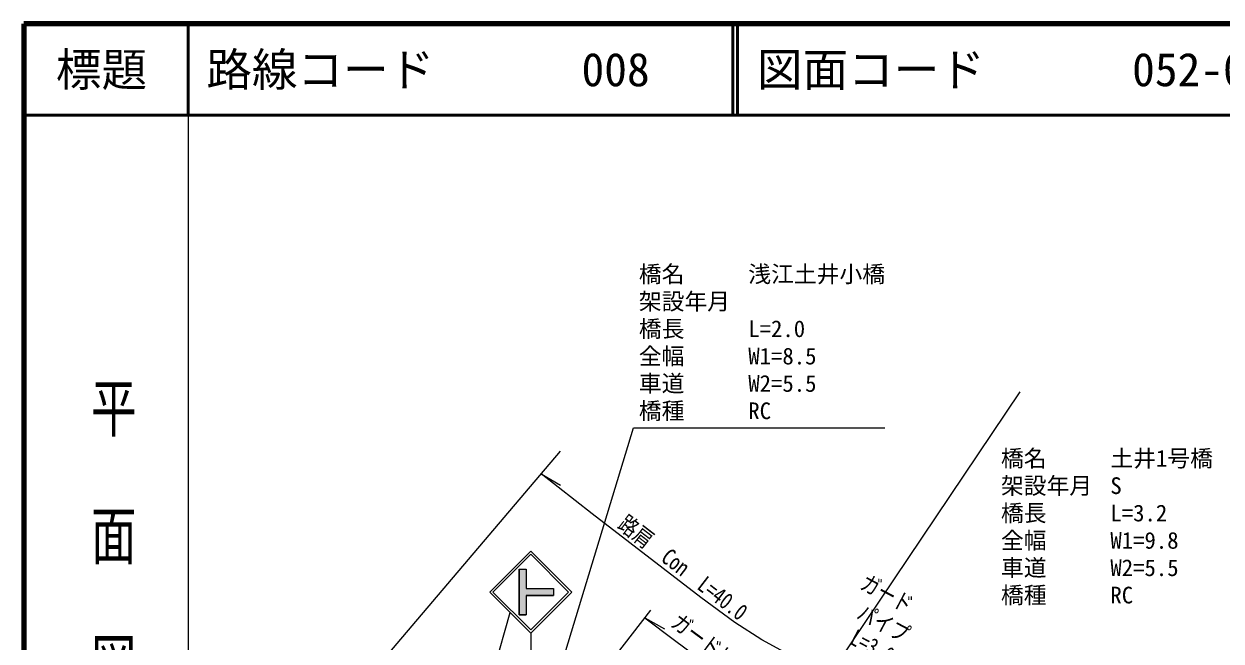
# Model space of a CAD drawing. Units: millimetres at full size, sheet at 1:1000; details may follow other scales. Extents: x 40000 to 680000, y 20000 to 380000.
# Drawn here: x 40000 to 171277, y 312305 to 380000 of the extents above; entities that cross this region are included whole.
import ezdxf
from ezdxf.enums import TextEntityAlignment as Align

# ---------------------------------------------------------------- set-up
doc = ezdxf.new("R2010")
doc.units = ezdxf.units.MM
doc.header["$LTSCALE"] = 1000
for name, color, linetype, lineweight in [('M-BMK-OTRS', 5, 'Continuous', 25), ('M-BMK-ROW', 30, 'Continuous', 25), ('M-STR-HTXT', 7, 'Continuous', 13), ('M-STR-STRC', 7, 'Continuous', 25), ('M-TTL', 2, 'Continuous', 140), ('M-TTL-BAND', 7, 'Continuous', 25), ('M-TTL-LINE', 7, 'Continuous', 50)]:
    doc.layers.add(name, color=color, linetype=linetype, lineweight=lineweight)
doc.layers.add('M-TTL-TXT', color=7, linetype='Continuous')
doc.styles.add('@ＭＳ ゴシック', font='')
doc.styles.add('ＭＳ ゴシック', font='')
doc.styles.get('@ＭＳ ゴシック').set_extended_font_data('@MS Gothic')
doc.styles.get('ＭＳ ゴシック').set_extended_font_data('MS Gothic')

msp = doc.modelspace()

# ---------------------------------------------------------------- hatches: boundary and pattern name
at = {"layer": 'M-STR-STRC'}
msp.add_hatch(color=256, dxfattribs=at).paths.add_polyline_path([(94322, 315182), (95072, 315182), (95072, 317307), (98072, 317307), (98072, 318057), (95072, 318057), (95072, 320182), (94322, 320182)])

# ---------------------------------------------------------------- linework, layer by layer
at = {"layer": 'M-BMK-OTRS'}
msp.add_line((58000, 285034), (98825, 333131), dxfattribs=at)
at = {"layer": 'M-BMK-ROW'}
msp.add_lwpolyline([(98494, 233083), (106711, 272891), (112391, 284785), (149240, 339626)], dxfattribs=at)
at = {"layer": 'M-STR-HTXT'}
for p, q in [((96722, 330654), (98843, 329417)), ((89476, 301905), (93322, 315432)), ((98456, 302409), (108742, 315688)), ((108097, 314857), (110241, 313659))]:
    msp.add_line(p, q, dxfattribs=at)
for points in [[(96294, 300906), (106840, 335705), (134409, 335705)], [(126236, 309546), (120902, 312434), (117945, 314334), (114220, 317079), (102314, 326247), (96722, 330654)], [(108097, 314857), (111327, 312407), (116010, 308918), (118821, 307131), (123225, 304803)]]:
    msp.add_lwpolyline(points, dxfattribs=at)
at = {"layer": 'M-STR-STRC'}
for p, q in [((91072, 317682), (95572, 322182)), ((91426, 317682), (95572, 321829)), ((100073, 317682), (95572, 322182)), ((99719, 317682), (95572, 321829)), ((94322, 320182), (95072, 320182)), ((94322, 320182), (94322, 315182)), ((95072, 320182), (95072, 318057)), ((95072, 318057), (98072, 318057)), ((98072, 318057), (98072, 317307)), ((91072, 317682), (95572, 313182)), ((91426, 317682), (95572, 313535)), ((95072, 317307), (98072, 317307)), ((95072, 317307), (95072, 315182)), ((95572, 313535), (99719, 317682)), ((95573, 313182), (100073, 317682)), ((94322, 315182), (95072, 315182)), ((95572, 313182), (95572, 311182))]:
    msp.add_line(p, q, dxfattribs=at)
msp.add_lwpolyline([(94322, 320182), (95072, 320182), (95072, 318057), (98072, 318057), (98072, 317307), (95072, 317307), (95072, 315182), (94322, 315182)], close=True, dxfattribs=at)
at = {"layer": 'M-TTL'}
for p, q in [((40000, 380000), (40000, 20000)), ((680000, 380000), (40000, 380000))]:
    msp.add_line(p, q, dxfattribs=at)
at = {"layer": 'M-TTL-BAND'}
msp.add_line((58000, 370000), (58000, 20000), dxfattribs=at)
at = {"layer": 'M-TTL-LINE'}
for p, q in [((58000, 380000), (58000, 370000)), ((117750, 380000), (117750, 370000)), ((118250, 380000), (118250, 370000)), ((40000, 370000), (680000, 370000))]:
    msp.add_line(p, q, dxfattribs=at)

# ---------------------------------------------------------------- texts
at = {"layer": 'M-STR-HTXT', "style": 'ＭＳ ゴシック'}
for s, p in [('橋名', (107431, 351099)), ('浅江土井小橋', (119431, 351099)), ('架設年月', (107431, 348099)), ('橋長', (107431, 345099)), ('L=2.0', (119431, 345099)), ('全幅', (107431, 342099)), ('W1=8.5', (119431, 342099)), ('車道', (107431, 339099)), ('W2=5.5', (119431, 339099)), ('橋種', (107431, 336099)), ('RC', (119431, 336099)), ('橋名', (147139, 330884)), ('土井1号橋', (159139, 330884)), ('架設年月', (147139, 327884)), ('S', (159139, 327884)), ('橋長', (147139, 324884)), ('L=3.2', (159139, 324884)), ('全幅', (147139, 321884)), ('W1=9.8', (159139, 321884)), ('車道', (147139, 318884)), ('W2=5.5', (159139, 318884)), ('橋種', (147139, 315884)), ('RC', (159139, 315884))]:
    msp.add_text(s, height=1833, dxfattribs=at).set_placement(p, align=Align.BOTTOM_LEFT)
at = {"layer": 'M-STR-HTXT', "style": 'ＭＳ ゴシック', "width": 0.8}
for s, rotation, p in [('路肩\u3000Con\u3000L=40.0', 322.403, (111378, 319203)), ('ガード', 332.128, (133965, 316227)), ('ガードレール', 323.321, (115300, 309999)), ('パイプ', 332.128, (133585, 312962)), ('L=3.0', 332.128, (132375, 310416))]:
    msp.add_text(s, height=1833, rotation=rotation, dxfattribs=at).set_placement(p, align=Align.BOTTOM_CENTER)
at = {"layer": 'M-TTL-BAND', "style": '@ＭＳ ゴシック', "width": 1.4}
msp.add_text('平  面  図', height=3666, rotation=270, dxfattribs=at).set_placement((49777, 306475), align=Align.MIDDLE_RIGHT)
at = {"layer": 'M-TTL-TXT', "style": 'ＭＳ ゴシック'}
msp.add_text('標題', height=3666, dxfattribs=at).set_placement((48500, 375000), align=Align.MIDDLE_CENTER)
for s, p in [('路線コード', (60000, 375000)), ('008', (101142, 375000)), ('図面コード', (120380, 375000)), ('052-00', (161521, 375000))]:
    msp.add_text(s, height=3666, dxfattribs=at).set_placement(p, align=Align.MIDDLE_LEFT)

doc.saveas('drawing.dxf')
